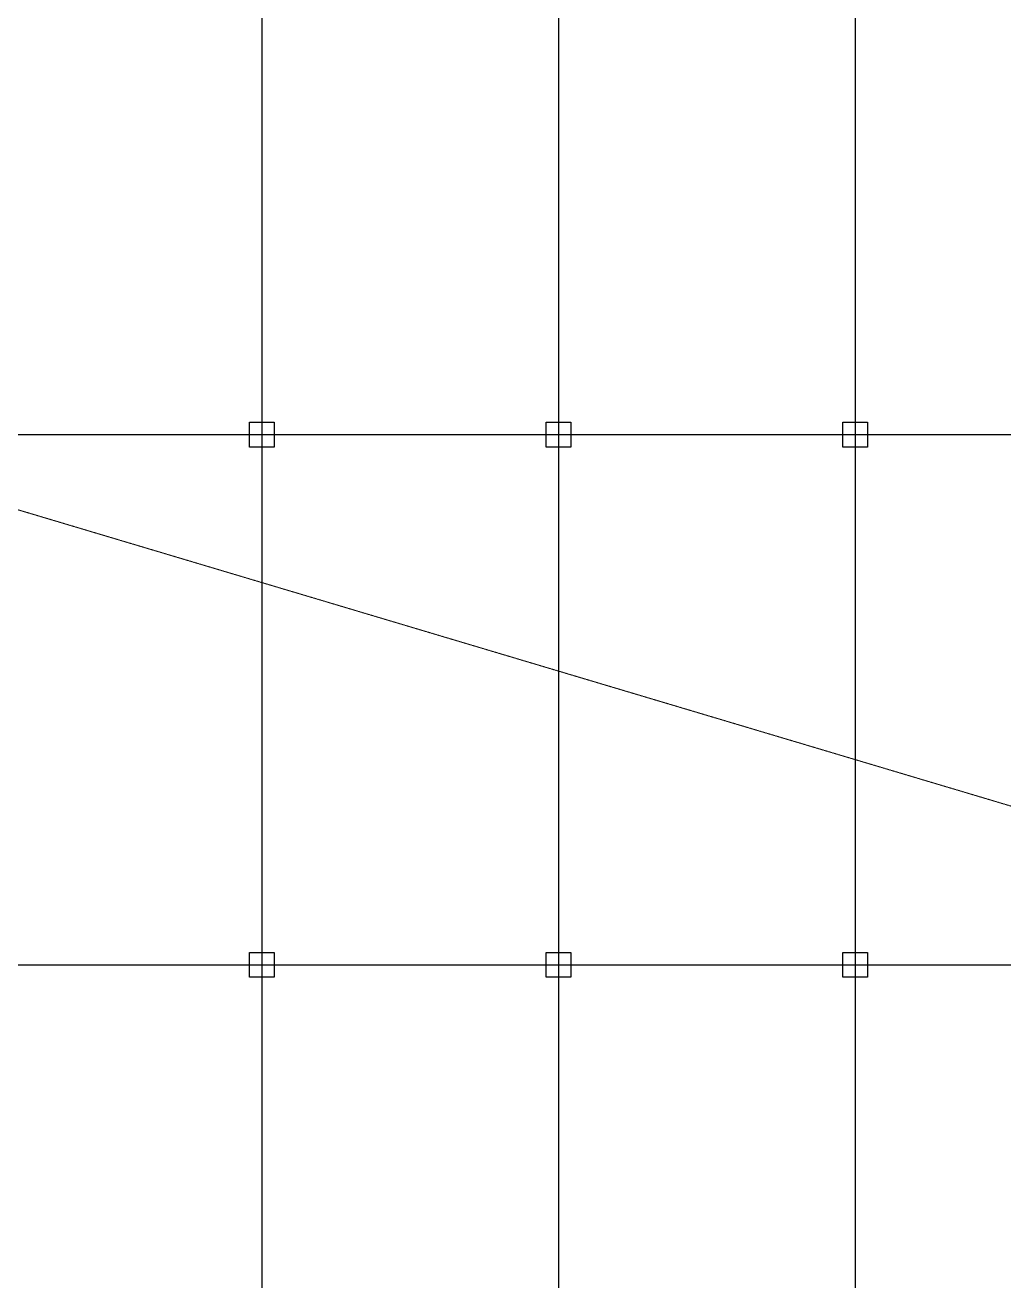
# Model space of a CAD drawing. Extents: x -3450 to 27857, y -1288 to 11880.
# Drawn here: x 6170 to 8941, y 5105 to 8659 of the extents above; entities that cross this region are included whole.
import ezdxf

# ---------------------------------------------------------------- set-up
doc = ezdxf.new("R2010")
doc.units = 0
doc.linetypes.add('X-S-FAB-L20$0$COL-CEN-LIN', pattern=[3.25, 2.5, -0.25, 0.25, -0.25])
doc.linetypes.add('X-S-FAB-L20$0$HIDDEN', pattern=[0.4, 0.3, -0.1])
for name, color, linetype in [('X-S-FAB-L20$0$BLOCK', 8, 'Continuous'), ('X-S-FAB-L20$0$CCL', 8, 'X-S-FAB-L20$0$COL-CEN-LIN'), ('X-S-FAB-L20$0$COL-S', 8, 'Continuous'), ('X-S-FAB-L20$0$OPEN', 8, 'Continuous')]:
    doc.layers.add(name, color=color, linetype=linetype)

# ---------------------------------------------------------------- blocks, each defined once
blk = doc.blocks.new('X-S-FAB-L20$0$FAB2-L05')
at = {"layer": 'X-S-FAB-L20$0$CCL'}
for p, q in [((-19320, 11005), (-19320, 0)), ((-18480, 11005), (-18480, 0)), ((-17640, 11005), (-17640, 0)), ((-26880, 8220), (1210, 8220)), ((-26880, 6720), (1210, 6720))]:
    blk.add_line(p, q, dxfattribs=at)
at = {"layer": 'X-S-FAB-L20$0$COL-S'}
for points in [[(-19355, 8255), (-19285, 8255), (-19285, 8185), (-19355, 8185)], [(-18515, 8255), (-18445, 8255), (-18445, 8185), (-18515, 8185)], [(-17675, 8255), (-17605, 8255), (-17605, 8185), (-17675, 8185)], [(-19355, 6755), (-19285, 6755), (-19285, 6685), (-19355, 6685)], [(-18515, 6755), (-18445, 6755), (-18445, 6685), (-18515, 6685)], [(-17675, 6755), (-17605, 6755), (-17605, 6685), (-17675, 6685)]]:
    blk.add_lwpolyline(points, close=True, dxfattribs=at)
blk = doc.blocks.new('X-S-FAB-L20')
at = {"layer": 'X-S-FAB-L20$0$OPEN', "linetype": 'X-S-FAB-L20$0$HIDDEN', "lineweight": 0}
blk.add_line((1765, 8595), (24315, 1870), dxfattribs=at)
at = {"layer": 'X-S-FAB-L20$0$BLOCK'}
blk.add_blockref('X-S-FAB-L20$0$FAB2-L05', (26160, -720), dxfattribs=at)

msp = doc.modelspace()

# ---------------------------------------------------------------- block references
msp.add_blockref('X-S-FAB-L20', (0, 0))

doc.saveas('drawing.dxf')
